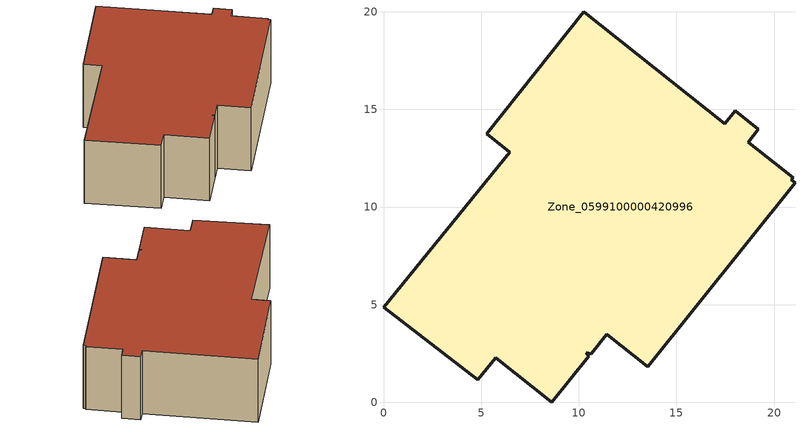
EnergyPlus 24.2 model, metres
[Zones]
Zone_0599100000420996
 floor ground (C_G): 10.63,2.5 10.38,2.54 10.51,2.35 8.62,0 5.76,2.29 4.84,1.16 0,4.88 6.46,12.81 5.29,13.74 10.27,20.01 17.49,14.27 18.01,14.93 19.2,13.97 18.68,13.32 20.97,11.49 20.89,11.39 21.07,11.25 13.53,1.82 11.43,3.5 z0
 wall outside (C_F): 17.49,14.27 10.27,20.01 5.29,13.74 6.46,12.81 0,4.88 4.84,1.16 5.76,2.29 8.62,0 10.51,2.35 10.38,2.54 10.63,2.5 11.43,3.5 13.53,1.82 21.07,11.25 20.89,11.39 20.97,11.49 18.68,13.32 19.2,13.97 18.01,14.93 17.49,14.27 z0:6.08
 roof outside (C_R): 10.38,2.54 10.63,2.5 11.43,3.5 13.53,1.82 21.07,11.25 20.89,11.39 20.97,11.49 18.68,13.32 19.2,13.97 18.01,14.93 17.49,14.27 10.27,20.01 5.29,13.74 6.46,12.81 0,4.88 4.84,1.16 5.76,2.29 8.62,0 10.51,2.35 z6.08
[BUILDING]
Pand.0599100000420996: North Axis=0; Terrain=City; Loads Convergence Tolerance Value=0.04; Temperature Convergence Tolerance Value=0.4; Solar Distribution=FullExterior; Maximum Number of Warmup Days=25; Minimum Number of Warmup Days=1
[Site:Location]
Rotterdam.The.Hague.AP_ZH_NLD Design_Conditions: Latitude=51.96; Longitude=4.45; Time Zone=1; Elevation=-4.5
[SITE:GROUNDTEMPERATURE:BUILDINGSURFACE]
18, 18, 18, 18, 18, 18, 18, 18, 18, 18, 18, 18
[MATERIAL] Thermal Absorptance=0.9; Solar Absorptance=0.7; Visible Absorptance=0.7
Name | Roughness | Thickness | Conductivity | Density | Specific Heat
G.D.2006-2014 | MediumSmooth | 0.15 | 0.06 | 540 | 1210
F.D.2006-2014 | Rough | 0.3 | 0.12 | 1920 | 840
R.D.2006-2014 | MediumRough | 0.2 | 0.08 | 1500 | 1000
[CONSTRUCTION]
C_G: G.D.2006-2014
C_F: F.D.2006-2014
C_R: R.D.2006-2014
[ZONE]
Zone_0599100000420996: Type=1; Multiplier=1; Ceiling Height=Autocalculate; Volume=Autocalculate; Floor Area=autocalculate; Part of Total Floor Area=Yes
[ZONEINFILTRATION:DESIGNFLOWRATE]
Infil_Zone_0599100000420996: Zone or ZoneList or Space or SpaceList=Zone_0599100000420996; Schedule=AlwaysOn; Design Flow Rate Calculation Method=Flow/Area; Flow Rate per Floor Area=0.0021; Constant Term Coefficient=1; Temperature Term Coefficient=0; Velocity Term Coefficient=0; Velocity Squared Term Coefficient=0
[HVACTEMPLATE:ZONE:IDEALLOADSAIRSYSTEM]
Zone_0599100000420996: Maximum Heating Supply Air Temperature=50; Minimum Cooling Supply Air Temperature=13; Maximum Heating Supply Air Humidity Ratio=0.0156; Minimum Cooling Supply Air Humidity Ratio=0.0077; Heating Limit=NoLimit; Cooling Limit=NoLimit; Dehumidification Control Type=ConstantSensibleHeatRatio; Cooling Sensible Heat Ratio=0.7; Dehumidification Setpoint=60; Humidification Control Type=None; Humidification Setpoint=30; Outdoor Air Method=None; Outdoor Air Flow Rate per Person=0.00944; Outdoor Air Flow Rate per Zone Floor Area=0; Outdoor Air Flow Rate per Zone=0; Demand Controlled Ventilation Type=None; Outdoor Air Economizer Type=NoEconomizer; Heat Recovery Type=None; Sensible Heat Recovery Effectiveness=0.7; Latent Heat Recovery Effectiveness=0.65
[ZONECONTROL:THERMOSTAT]
ThermostatControl_Zone_0599100000420996: Zone or ZoneList=Zone_0599100000420996; Control Type Schedule=DualSetpointControlType; Control 1=Thermostat_Zone_0599100000420996; Temperature Difference Between Cutout And Setpoint=0
[THERMOSTATSETPOINT:DUALSETPOINT]
Thermostat_Zone_0599100000420996: Heating Setpoint Temperature Schedule=HeatingSetpoint_Zone_0599100000420996; Cooling Setpoint Temperature Schedule=CoolingSetpoint_Zone_0599100000420996
[SCHEDULE:COMPACT]
HeatingSetpoint_Zone_0599100000420996: Through: 12/31, For: AllDays, Until: 24:00, 21
CoolingSetpoint_Zone_0599100000420996: Through: 12/31, For: AllDays, Until: 24:00, 24
DualSetpointControlType: Through: 12/31, For: AllDays, Until: 24:00, 4
AlwaysOn: Through: 12/31, For: AllDays, Until: 24:00, 1
